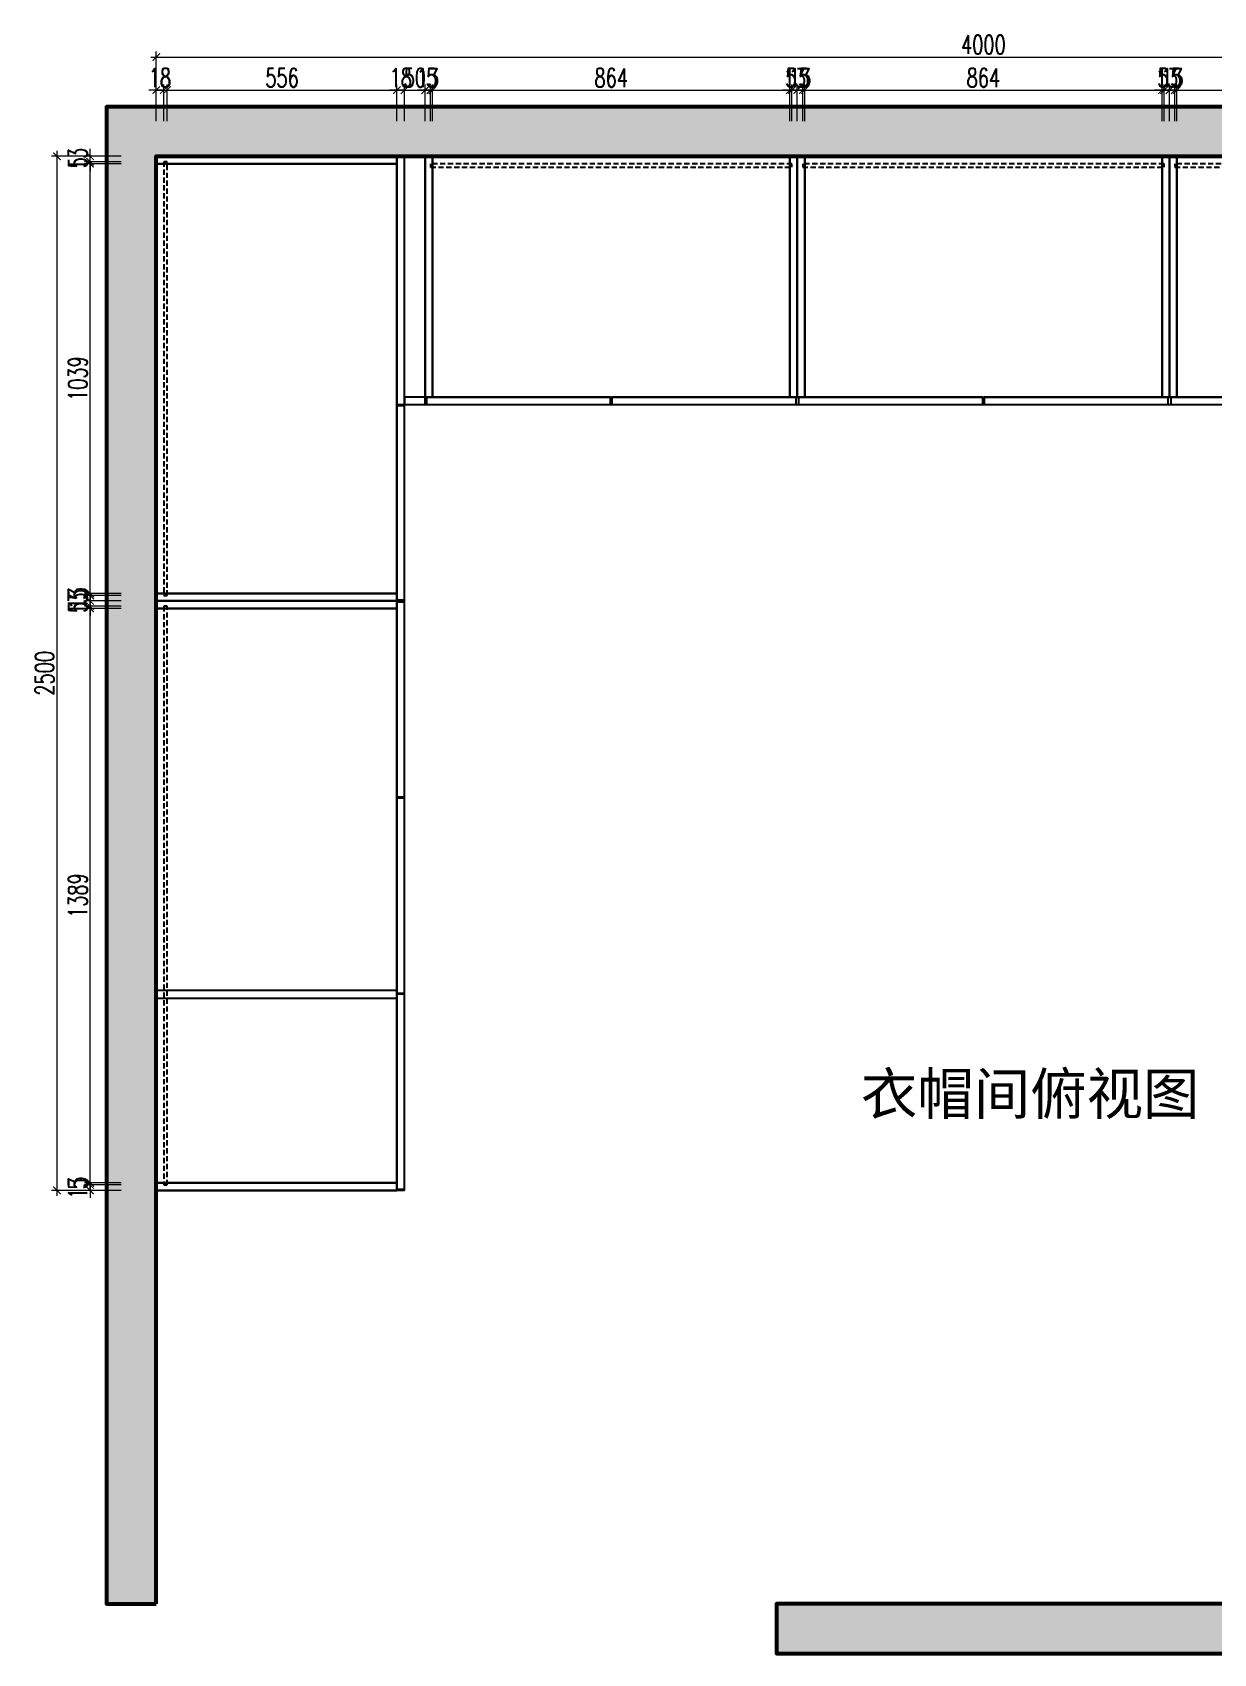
# Model space of a CAD drawing. Header units: millimetres. Extents: x 42182 to 46736, y -28704 to -24650.
# Drawn here: x 42182 to 45039, y -28570 to -24650 of the extents above; entities that cross this region are included whole.
import ezdxf

# ---------------------------------------------------------------- set-up
doc = ezdxf.new("R2010")
doc.units = ezdxf.units.MM
doc.header["$LTSCALE"] = 2
doc.linetypes.add('HIDDEN', pattern=[9.525, 6.35, -3.175])
for name, color, linetype in [('0-标注', 7, 'Continuous'), ('Layer_CabinetDashed', 8, 'HIDDEN'), ('Layer_Structure', 7, 'Continuous'), ('分区线', 6, 'Continuous'), ('墙体填充', 8, 'Continuous'), ('文字', 255, 'Continuous'), ('柜体', 7, 'Continuous'), ('柜体结构', 7, 'Continuous'), ('门板图层', 1, 'Continuous')]:
    doc.layers.add(name, color=color, linetype=linetype)
doc.layers.add('墙体', color=3, linetype='Continuous', lineweight=53)
doc.styles.add('DIMTEXT', font='simplex.shx', dxfattribs={"width": 0.7, "bigfont": 'gbcbig.shx'})
doc.styles.get("Standard").update_dxf_attribs({"font": 'arial.ttf'})
doc.dimstyles.new('雷神标注', dxfattribs={"dimscale": 15, "dimtxt": 3, "dimasz": 1.2, "dimexe": 0.9, "dimexo": 1, "dimgap": 0.5, "dimtad": 1, "dimdec": 0, "dimzin": 13, "dimdsep": 46, "dimtxsty": 'DIMTEXT', "dimblk1": 'ARCHTICK', "dimblk2": 'ARCHTICK', "dimsah": 1, "dimcen": 2, "dimdle": 0.9, "dimclrd": 1, "dimclre": 1, "dimclrt": 1, "dimadec": 1, "dimazin": 0, "dimtfac": 1, "dimtdec": 0, "dimtix": 1, "dimtmove": 1, "dimatfit": 3, "dimfxl": 5, "dimfxlon": 1, "dimtolj": 1, "dimtzin": 13, "dimlwd": 5, "dimlwe": 5, "dimarcsym": 0})

# ---------------------------------------------------------------- blocks, each defined once
blk = doc.blocks.new('_ARCHTICK')
at = {"color": 0, "linetype": 'ByBlock', "const_width": 0.15}
blk.add_lwpolyline([(-0.5, -0.5), (0.5, 0.5)], dxfattribs=at)
blk = doc.blocks.new('*D6')
at = {"layer": '0-标注', "color": 1, "lineweight": 5, "transparency": 16777216}
for p, q in [((42322, -27437), (42322, -27419)), ((42397, -27437), (42308.5, -27437)), ((42397, -27450), (42308.5, -27450)), ((42322, -27450), (42322, -27437)), ((42322, -27450), (42322, -27468))]:
    blk.add_line(p, q, dxfattribs=at)
at = {"layer": 'Defpoints', "color": 0, "transparency": 16777216}
for p in [(42322, -27437), (42482, -27437), (42482, -27450)]:
    blk.add_point(p, dxfattribs=at)
at = {"layer": '0-标注', "color": 1, "lineweight": 5, "transparency": 16777216, "xscale": 17.99999999999999, "yscale": 17.99999999999999, "zscale": 17.99999999999999}
for p, rotation in [((42322, -27437), 270), ((42322, -27450), 90)]:
    blk.add_blockref('_ARCHTICK', p, dxfattribs=dict(at, rotation=rotation))
at = {"layer": '0-标注', "color": 1, "transparency": 16777216, "insert": (42292, -27443.5), "char_height": 45, "attachment_point": 5, "rotation": 90, "style": 'DIMTEXT'}
blk.add_mtext('\\A1;13', dxfattribs=at)
blk = doc.blocks.new('*D7')
at = {"layer": '0-标注', "color": 1, "lineweight": 5, "transparency": 16777216}
for p, q in [((42397, -27432), (42308.5, -27432)), ((42322, -27432), (42322, -27414)), ((42322, -27437), (42322, -27432)), ((42397, -27437), (42308.5, -27437)), ((42322, -27437), (42322, -27455))]:
    blk.add_line(p, q, dxfattribs=at)
at = {"layer": 'Defpoints', "color": 0, "transparency": 16777216}
for p in [(42322, -27432), (42482, -27432), (42482, -27437)]:
    blk.add_point(p, dxfattribs=at)
at = {"layer": '0-标注', "color": 1, "lineweight": 5, "transparency": 16777216, "xscale": 17.99999999999999, "yscale": 17.99999999999999, "zscale": 17.99999999999999}
for p, rotation in [((42322, -27432), 270), ((42322, -27437), 90)]:
    blk.add_blockref('_ARCHTICK', p, dxfattribs=dict(at, rotation=rotation))
at = {"layer": '0-标注', "color": 1, "transparency": 16777216, "insert": (42292, -27434.5), "char_height": 45, "attachment_point": 5, "rotation": 90, "style": 'DIMTEXT'}
blk.add_mtext('\\A1;5', dxfattribs=at)
blk = doc.blocks.new('*D8')
at = {"layer": '0-标注', "color": 1, "lineweight": 5, "transparency": 16777216}
for p, q in [((42397, -26043), (42308.5, -26043)), ((42322, -27445.5), (42322, -26029.5)), ((42397, -27432), (42308.5, -27432))]:
    blk.add_line(p, q, dxfattribs=at)
at = {"layer": 'Defpoints', "color": 0, "transparency": 16777216}
for p in [(42322, -26043), (42482, -26043), (42482, -27432)]:
    blk.add_point(p, dxfattribs=at)
at = {"layer": '0-标注', "color": 1, "lineweight": 5, "transparency": 16777216, "xscale": 17.99999999999999, "yscale": 17.99999999999999, "zscale": 17.99999999999999}
for p, rotation in [((42322, -26043), 90), ((42322, -27432), 270)]:
    blk.add_blockref('_ARCHTICK', p, dxfattribs=dict(at, rotation=rotation))
at = {"layer": '0-标注', "color": 1, "transparency": 16777216, "insert": (42292, -26737.5), "char_height": 45, "attachment_point": 5, "rotation": 90, "style": 'DIMTEXT'}
blk.add_mtext('\\A1;1389', dxfattribs=at)
blk = doc.blocks.new('*D9')
at = {"layer": '0-标注', "color": 1, "lineweight": 5, "transparency": 16777216}
for p, q in [((42322, -26038), (42322, -26020)), ((42397, -26038), (42308.5, -26038)), ((42397, -26043), (42308.5, -26043)), ((42322, -26043), (42322, -26038)), ((42322, -26043), (42322, -26061))]:
    blk.add_line(p, q, dxfattribs=at)
at = {"layer": 'Defpoints', "color": 0, "transparency": 16777216}
for p in [(42322, -26038), (42482, -26038), (42482, -26043)]:
    blk.add_point(p, dxfattribs=at)
at = {"layer": '0-标注', "color": 1, "lineweight": 5, "transparency": 16777216, "xscale": 17.99999999999999, "yscale": 17.99999999999999, "zscale": 17.99999999999999}
for p, rotation in [((42322, -26038), 270), ((42322, -26043), 90)]:
    blk.add_blockref('_ARCHTICK', p, dxfattribs=dict(at, rotation=rotation))
at = {"layer": '0-标注', "color": 1, "transparency": 16777216, "insert": (42292, -26040.5), "char_height": 45, "attachment_point": 5, "rotation": 90, "style": 'DIMTEXT'}
blk.add_mtext('\\A1;5', dxfattribs=at)
blk = doc.blocks.new('*D10')
at = {"layer": '0-标注', "color": 1, "lineweight": 5, "transparency": 16777216}
for p, q in [((42397, -26025), (42308.5, -26025)), ((42322, -26025), (42322, -26007)), ((42322, -26038), (42322, -26025)), ((42397, -26038), (42308.5, -26038)), ((42322, -26038), (42322, -26056))]:
    blk.add_line(p, q, dxfattribs=at)
at = {"layer": 'Defpoints', "color": 0, "transparency": 16777216}
for p in [(42322, -26025), (42482, -26025), (42482, -26038)]:
    blk.add_point(p, dxfattribs=at)
at = {"layer": '0-标注', "color": 1, "lineweight": 5, "transparency": 16777216, "xscale": 17.99999999999999, "yscale": 17.99999999999999, "zscale": 17.99999999999999}
for p, rotation in [((42322, -26025), 270), ((42322, -26038), 90)]:
    blk.add_blockref('_ARCHTICK', p, dxfattribs=dict(at, rotation=rotation))
at = {"layer": '0-标注', "color": 1, "transparency": 16777216, "insert": (42292, -26031.5), "char_height": 45, "attachment_point": 5, "rotation": 90, "style": 'DIMTEXT'}
blk.add_mtext('\\A1;13', dxfattribs=at)
blk = doc.blocks.new('*D11')
at = {"layer": '0-标注', "color": 1, "lineweight": 5, "transparency": 16777216}
for p, q in [((42397, -26012), (42308.5, -26012)), ((42397, -26025), (42308.5, -26025)), ((42322, -26012), (42322, -25994)), ((42322, -26025), (42322, -26012)), ((42322, -26025), (42322, -26043))]:
    blk.add_line(p, q, dxfattribs=at)
at = {"layer": 'Defpoints', "color": 0, "transparency": 16777216}
for p in [(42322, -26012), (42482, -26012), (42482, -26025)]:
    blk.add_point(p, dxfattribs=at)
at = {"layer": '0-标注', "color": 1, "lineweight": 5, "transparency": 16777216, "xscale": 17.99999999999999, "yscale": 17.99999999999999, "zscale": 17.99999999999999}
for p, rotation in [((42322, -26012), 270), ((42322, -26025), 90)]:
    blk.add_blockref('_ARCHTICK', p, dxfattribs=dict(at, rotation=rotation))
at = {"layer": '0-标注', "color": 1, "transparency": 16777216, "insert": (42292, -26018.5), "char_height": 45, "attachment_point": 5, "rotation": 90, "style": 'DIMTEXT'}
blk.add_mtext('\\A1;13', dxfattribs=at)
blk = doc.blocks.new('*D12')
at = {"layer": '0-标注', "color": 1, "lineweight": 5, "transparency": 16777216}
for p, q in [((42397, -26007), (42308.5, -26007)), ((42397, -26012), (42308.5, -26012)), ((42322, -26007), (42322, -25989)), ((42322, -26012), (42322, -26007)), ((42322, -26012), (42322, -26030))]:
    blk.add_line(p, q, dxfattribs=at)
at = {"layer": 'Defpoints', "color": 0, "transparency": 16777216}
for p in [(42322, -26007), (42482, -26007), (42482, -26012)]:
    blk.add_point(p, dxfattribs=at)
at = {"layer": '0-标注', "color": 1, "lineweight": 5, "transparency": 16777216, "xscale": 17.99999999999999, "yscale": 17.99999999999999, "zscale": 17.99999999999999}
for p, rotation in [((42322, -26007), 270), ((42322, -26012), 90)]:
    blk.add_blockref('_ARCHTICK', p, dxfattribs=dict(at, rotation=rotation))
at = {"layer": '0-标注', "color": 1, "transparency": 16777216, "insert": (42292, -26009.5), "char_height": 45, "attachment_point": 5, "rotation": 90, "style": 'DIMTEXT'}
blk.add_mtext('\\A1;5', dxfattribs=at)
blk = doc.blocks.new('*D13')
at = {"layer": '0-标注', "color": 1, "lineweight": 5, "transparency": 16777216}
for p, q in [((42322, -26020.5), (42322, -24954.5)), ((42397, -24968), (42308.5, -24968)), ((42397, -26007), (42308.5, -26007))]:
    blk.add_line(p, q, dxfattribs=at)
at = {"layer": 'Defpoints', "color": 0, "transparency": 16777216}
for p in [(42322, -24968), (42482, -24968), (42482, -26007)]:
    blk.add_point(p, dxfattribs=at)
at = {"layer": '0-标注', "color": 1, "lineweight": 5, "transparency": 16777216, "xscale": 17.99999999999999, "yscale": 17.99999999999999, "zscale": 17.99999999999999}
for p, rotation in [((42322, -24968), 90), ((42322, -26007), 270)]:
    blk.add_blockref('_ARCHTICK', p, dxfattribs=dict(at, rotation=rotation))
at = {"layer": '0-标注', "color": 1, "transparency": 16777216, "insert": (42292, -25487.5), "char_height": 45, "attachment_point": 5, "rotation": 90, "style": 'DIMTEXT'}
blk.add_mtext('\\A1;1039', dxfattribs=at)
blk = doc.blocks.new('*D14')
at = {"layer": '0-标注', "color": 1, "lineweight": 5, "transparency": 16777216}
for p, q in [((42397, -24963), (42308.5, -24963)), ((42322, -24963), (42322, -24945)), ((42322, -24968), (42322, -24963)), ((42397, -24968), (42308.5, -24968)), ((42322, -24968), (42322, -24986))]:
    blk.add_line(p, q, dxfattribs=at)
at = {"layer": 'Defpoints', "color": 0, "transparency": 16777216}
for p in [(42322, -24963), (42482, -24963), (42482, -24968)]:
    blk.add_point(p, dxfattribs=at)
at = {"layer": '0-标注', "color": 1, "lineweight": 5, "transparency": 16777216, "xscale": 17.99999999999999, "yscale": 17.99999999999999, "zscale": 17.99999999999999}
for p, rotation in [((42322, -24963), 270), ((42322, -24968), 90)]:
    blk.add_blockref('_ARCHTICK', p, dxfattribs=dict(at, rotation=rotation))
at = {"layer": '0-标注', "color": 1, "transparency": 16777216, "insert": (42292, -24965.5), "char_height": 45, "attachment_point": 5, "rotation": 90, "style": 'DIMTEXT'}
blk.add_mtext('\\A1;5', dxfattribs=at)
blk = doc.blocks.new('*D15')
at = {"layer": '0-标注', "color": 1, "lineweight": 5, "transparency": 16777216}
for p, q in [((42397, -24950), (42308.5, -24950)), ((42397, -24963), (42308.5, -24963)), ((42322, -24950), (42322, -24932)), ((42322, -24963), (42322, -24950)), ((42322, -24963), (42322, -24981))]:
    blk.add_line(p, q, dxfattribs=at)
at = {"layer": 'Defpoints', "color": 0, "transparency": 16777216}
for p in [(42322, -24950), (42482, -24950), (42482, -24963)]:
    blk.add_point(p, dxfattribs=at)
at = {"layer": '0-标注', "color": 1, "lineweight": 5, "transparency": 16777216, "xscale": 17.99999999999999, "yscale": 17.99999999999999, "zscale": 17.99999999999999}
for p, rotation in [((42322, -24950), 270), ((42322, -24963), 90)]:
    blk.add_blockref('_ARCHTICK', p, dxfattribs=dict(at, rotation=rotation))
at = {"layer": '0-标注', "color": 1, "transparency": 16777216, "insert": (42292, -24956.5), "char_height": 45, "attachment_point": 5, "rotation": 90, "style": 'DIMTEXT'}
blk.add_mtext('\\A1;13', dxfattribs=at)
blk = doc.blocks.new('*D16')
at = {"layer": '0-标注', "color": 1, "lineweight": 5, "transparency": 16777216}
for p, q in [((42317, -24950), (42228.5, -24950)), ((42242, -27463.5), (42242, -24936.5)), ((42317, -27450), (42228.5, -27450))]:
    blk.add_line(p, q, dxfattribs=at)
at = {"layer": 'Defpoints', "color": 0, "transparency": 16777216}
for p in [(42242, -24950), (42482, -24950), (42482, -27450)]:
    blk.add_point(p, dxfattribs=at)
at = {"layer": '0-标注', "color": 1, "lineweight": 5, "transparency": 16777216, "xscale": 17.99999999999999, "yscale": 17.99999999999999, "zscale": 17.99999999999999}
for p, rotation in [((42242, -24950), 90), ((42242, -27450), 270)]:
    blk.add_blockref('_ARCHTICK', p, dxfattribs=dict(at, rotation=rotation))
at = {"layer": '0-标注', "color": 1, "transparency": 16777216, "insert": (42212, -26200), "char_height": 45, "attachment_point": 5, "rotation": 90, "style": 'DIMTEXT'}
blk.add_mtext('\\A1;2500', dxfattribs=at)
blk = doc.blocks.new('*D17')
at = {"layer": '0-标注', "color": 1, "lineweight": 5, "transparency": 16777216}
for p, q in [((42482, -24790), (42464, -24790)), ((42482, -24865), (42482, -24776.5)), ((42482, -24790), (42500, -24790)), ((42500, -24865), (42500, -24776.5)), ((42500, -24790), (42518, -24790))]:
    blk.add_line(p, q, dxfattribs=at)
at = {"layer": 'Defpoints', "color": 0, "transparency": 16777216}
for p in [(42500, -24790), (42482, -24950), (42500, -24950)]:
    blk.add_point(p, dxfattribs=at)
at = {"layer": '0-标注', "color": 1, "lineweight": 5, "transparency": 16777216, "xscale": 17.99999999999999, "yscale": 17.99999999999999, "zscale": 17.99999999999999}
blk.add_blockref('_ARCHTICK', (42482, -24790), dxfattribs=at)
at = {"layer": '0-标注', "color": 1, "lineweight": 5, "transparency": 16777216, "xscale": 17.99999999999999, "yscale": 17.99999999999999, "zscale": 17.99999999999999, "rotation": 180}
blk.add_blockref('_ARCHTICK', (42500, -24790), dxfattribs=at)
at = {"layer": '0-标注', "color": 1, "transparency": 16777216, "insert": (42491, -24760), "char_height": 45, "attachment_point": 5, "style": 'DIMTEXT'}
blk.add_mtext('\\A1;18', dxfattribs=at)
blk = doc.blocks.new('*D18')
at = {"layer": '0-标注', "color": 1, "lineweight": 5, "transparency": 16777216}
for p, q in [((42500, -24790), (42482, -24790)), ((42500, -24865), (42500, -24776.5)), ((42500, -24790), (42508, -24790)), ((42508, -24865), (42508, -24776.5)), ((42508, -24790), (42526, -24790))]:
    blk.add_line(p, q, dxfattribs=at)
at = {"layer": 'Defpoints', "color": 0, "transparency": 16777216}
for p in [(42508, -24790), (42500, -24950), (42508, -24950)]:
    blk.add_point(p, dxfattribs=at)
at = {"layer": '0-标注', "color": 1, "lineweight": 5, "transparency": 16777216, "xscale": 17.99999999999999, "yscale": 17.99999999999999, "zscale": 17.99999999999999}
blk.add_blockref('_ARCHTICK', (42500, -24790), dxfattribs=at)
at = {"layer": '0-标注', "color": 1, "lineweight": 5, "transparency": 16777216, "xscale": 17.99999999999999, "yscale": 17.99999999999999, "zscale": 17.99999999999999, "rotation": 180}
blk.add_blockref('_ARCHTICK', (42508, -24790), dxfattribs=at)
at = {"layer": '0-标注', "color": 1, "transparency": 16777216, "insert": (42504, -24760), "char_height": 45, "attachment_point": 5, "style": 'DIMTEXT'}
blk.add_mtext('\\A1;8', dxfattribs=at)
blk = doc.blocks.new('*D19')
at = {"layer": '0-标注', "color": 1, "lineweight": 5, "transparency": 16777216}
for p, q in [((42494.5, -24790), (43077.5, -24790)), ((42508, -24865), (42508, -24776.5)), ((43064, -24865), (43064, -24776.5))]:
    blk.add_line(p, q, dxfattribs=at)
at = {"layer": 'Defpoints', "color": 0, "transparency": 16777216}
for p in [(43064, -24790), (42508, -24950), (43064, -24950)]:
    blk.add_point(p, dxfattribs=at)
at = {"layer": '0-标注', "color": 1, "lineweight": 5, "transparency": 16777216, "xscale": 17.99999999999999, "yscale": 17.99999999999999, "zscale": 17.99999999999999, "rotation": 180}
blk.add_blockref('_ARCHTICK', (42508, -24790), dxfattribs=at)
at = {"layer": '0-标注', "color": 1, "lineweight": 5, "transparency": 16777216, "xscale": 17.99999999999999, "yscale": 17.99999999999999, "zscale": 17.99999999999999}
blk.add_blockref('_ARCHTICK', (43064, -24790), dxfattribs=at)
at = {"layer": '0-标注', "color": 1, "transparency": 16777216, "insert": (42786, -24760), "char_height": 45, "attachment_point": 5, "style": 'DIMTEXT'}
blk.add_mtext('\\A1;556', dxfattribs=at)
blk = doc.blocks.new('*D20')
at = {"layer": '0-标注', "color": 1, "lineweight": 5, "transparency": 16777216}
for p, q in [((43064, -24790), (43046, -24790)), ((43064, -24865), (43064, -24776.5)), ((43064, -24790), (43082, -24790)), ((43082, -24865), (43082, -24776.5)), ((43082, -24790), (43100, -24790))]:
    blk.add_line(p, q, dxfattribs=at)
at = {"layer": 'Defpoints', "color": 0, "transparency": 16777216}
for p in [(43082, -24790), (43064, -24950), (43082, -24950)]:
    blk.add_point(p, dxfattribs=at)
at = {"layer": '0-标注', "color": 1, "lineweight": 5, "transparency": 16777216, "xscale": 17.99999999999999, "yscale": 17.99999999999999, "zscale": 17.99999999999999}
blk.add_blockref('_ARCHTICK', (43064, -24790), dxfattribs=at)
at = {"layer": '0-标注', "color": 1, "lineweight": 5, "transparency": 16777216, "xscale": 17.99999999999999, "yscale": 17.99999999999999, "zscale": 17.99999999999999, "rotation": 180}
blk.add_blockref('_ARCHTICK', (43082, -24790), dxfattribs=at)
at = {"layer": '0-标注', "color": 1, "transparency": 16777216, "insert": (43073, -24760), "char_height": 45, "attachment_point": 5, "style": 'DIMTEXT'}
blk.add_mtext('\\A1;18', dxfattribs=at)
blk = doc.blocks.new('*D21')
at = {"layer": '0-标注', "color": 1, "lineweight": 5, "transparency": 16777216}
for p, q in [((43082, -24790), (43064, -24790)), ((43082, -24865), (43082, -24776.5)), ((43082, -24790), (43132, -24790)), ((43132, -24865), (43132, -24776.5)), ((43132, -24790), (43150, -24790))]:
    blk.add_line(p, q, dxfattribs=at)
at = {"layer": 'Defpoints', "color": 0, "transparency": 16777216}
for p in [(43132, -24790), (43082, -24950), (43132, -24950)]:
    blk.add_point(p, dxfattribs=at)
at = {"layer": '0-标注', "color": 1, "lineweight": 5, "transparency": 16777216, "xscale": 17.99999999999999, "yscale": 17.99999999999999, "zscale": 17.99999999999999}
blk.add_blockref('_ARCHTICK', (43082, -24790), dxfattribs=at)
at = {"layer": '0-标注', "color": 1, "lineweight": 5, "transparency": 16777216, "xscale": 17.99999999999999, "yscale": 17.99999999999999, "zscale": 17.99999999999999, "rotation": 180}
blk.add_blockref('_ARCHTICK', (43132, -24790), dxfattribs=at)
at = {"layer": '0-标注', "color": 1, "transparency": 16777216, "insert": (43107, -24760), "char_height": 45, "attachment_point": 5, "style": 'DIMTEXT'}
blk.add_mtext('\\A1;50', dxfattribs=at)
blk = doc.blocks.new('*D22')
at = {"layer": '0-标注', "color": 1, "lineweight": 5, "transparency": 16777216}
for p, q in [((43132, -24790), (43114, -24790)), ((43132, -24865), (43132, -24776.5)), ((43132, -24790), (43145, -24790)), ((43145, -24865), (43145, -24776.5)), ((43145, -24790), (43163, -24790))]:
    blk.add_line(p, q, dxfattribs=at)
at = {"layer": 'Defpoints', "color": 0, "transparency": 16777216}
for p in [(43145, -24790), (43132, -24950), (43145, -24950)]:
    blk.add_point(p, dxfattribs=at)
at = {"layer": '0-标注', "color": 1, "lineweight": 5, "transparency": 16777216, "xscale": 17.99999999999999, "yscale": 17.99999999999999, "zscale": 17.99999999999999}
blk.add_blockref('_ARCHTICK', (43132, -24790), dxfattribs=at)
at = {"layer": '0-标注', "color": 1, "lineweight": 5, "transparency": 16777216, "xscale": 17.99999999999999, "yscale": 17.99999999999999, "zscale": 17.99999999999999, "rotation": 180}
blk.add_blockref('_ARCHTICK', (43145, -24790), dxfattribs=at)
at = {"layer": '0-标注', "color": 1, "transparency": 16777216, "insert": (43138.5, -24760), "char_height": 45, "attachment_point": 5, "style": 'DIMTEXT'}
blk.add_mtext('\\A1;13', dxfattribs=at)
blk = doc.blocks.new('*D23')
at = {"layer": '0-标注', "color": 1, "lineweight": 5, "transparency": 16777216}
for p, q in [((43145, -24790), (43127, -24790)), ((43145, -24865), (43145, -24776.5)), ((43145, -24790), (43150, -24790)), ((43150, -24865), (43150, -24776.5)), ((43150, -24790), (43168, -24790))]:
    blk.add_line(p, q, dxfattribs=at)
at = {"layer": 'Defpoints', "color": 0, "transparency": 16777216}
for p in [(43150, -24790), (43145, -24950), (43150, -24950)]:
    blk.add_point(p, dxfattribs=at)
at = {"layer": '0-标注', "color": 1, "lineweight": 5, "transparency": 16777216, "xscale": 17.99999999999999, "yscale": 17.99999999999999, "zscale": 17.99999999999999}
blk.add_blockref('_ARCHTICK', (43145, -24790), dxfattribs=at)
at = {"layer": '0-标注', "color": 1, "lineweight": 5, "transparency": 16777216, "xscale": 17.99999999999999, "yscale": 17.99999999999999, "zscale": 17.99999999999999, "rotation": 180}
blk.add_blockref('_ARCHTICK', (43150, -24790), dxfattribs=at)
at = {"layer": '0-标注', "color": 1, "transparency": 16777216, "insert": (43147.5, -24760), "char_height": 45, "attachment_point": 5, "style": 'DIMTEXT'}
blk.add_mtext('\\A1;5', dxfattribs=at)
blk = doc.blocks.new('*D24')
at = {"layer": '0-标注', "color": 1, "lineweight": 5, "transparency": 16777216}
for p, q in [((43136.5, -24790), (44027.5, -24790)), ((43150, -24865), (43150, -24776.5)), ((44014, -24865), (44014, -24776.5))]:
    blk.add_line(p, q, dxfattribs=at)
at = {"layer": 'Defpoints', "color": 0, "transparency": 16777216}
for p in [(44014, -24790), (43150, -24950), (44014, -24950)]:
    blk.add_point(p, dxfattribs=at)
at = {"layer": '0-标注', "color": 1, "lineweight": 5, "transparency": 16777216, "xscale": 17.99999999999999, "yscale": 17.99999999999999, "zscale": 17.99999999999999, "rotation": 180}
blk.add_blockref('_ARCHTICK', (43150, -24790), dxfattribs=at)
at = {"layer": '0-标注', "color": 1, "lineweight": 5, "transparency": 16777216, "xscale": 17.99999999999999, "yscale": 17.99999999999999, "zscale": 17.99999999999999}
blk.add_blockref('_ARCHTICK', (44014, -24790), dxfattribs=at)
at = {"layer": '0-标注', "color": 1, "transparency": 16777216, "insert": (43582, -24760), "char_height": 45, "attachment_point": 5, "style": 'DIMTEXT'}
blk.add_mtext('\\A1;864', dxfattribs=at)
blk = doc.blocks.new('*D25')
at = {"layer": '0-标注', "color": 1, "lineweight": 5, "transparency": 16777216}
for p, q in [((44014, -24790), (43996, -24790)), ((44014, -24865), (44014, -24776.5)), ((44014, -24790), (44019, -24790)), ((44019, -24865), (44019, -24776.5)), ((44019, -24790), (44037, -24790))]:
    blk.add_line(p, q, dxfattribs=at)
at = {"layer": 'Defpoints', "color": 0, "transparency": 16777216}
for p in [(44019, -24790), (44014, -24950), (44019, -24950)]:
    blk.add_point(p, dxfattribs=at)
at = {"layer": '0-标注', "color": 1, "lineweight": 5, "transparency": 16777216, "xscale": 17.99999999999999, "yscale": 17.99999999999999, "zscale": 17.99999999999999}
blk.add_blockref('_ARCHTICK', (44014, -24790), dxfattribs=at)
at = {"layer": '0-标注', "color": 1, "lineweight": 5, "transparency": 16777216, "xscale": 17.99999999999999, "yscale": 17.99999999999999, "zscale": 17.99999999999999, "rotation": 180}
blk.add_blockref('_ARCHTICK', (44019, -24790), dxfattribs=at)
at = {"layer": '0-标注', "color": 1, "transparency": 16777216, "insert": (44016.5, -24760), "char_height": 45, "attachment_point": 5, "style": 'DIMTEXT'}
blk.add_mtext('\\A1;5', dxfattribs=at)
blk = doc.blocks.new('*D26')
at = {"layer": '0-标注', "color": 1, "lineweight": 5, "transparency": 16777216}
for p, q in [((44019, -24790), (44001, -24790)), ((44019, -24865), (44019, -24776.5)), ((44019, -24790), (44032, -24790)), ((44032, -24865), (44032, -24776.5)), ((44032, -24790), (44050, -24790))]:
    blk.add_line(p, q, dxfattribs=at)
at = {"layer": 'Defpoints', "color": 0, "transparency": 16777216}
for p in [(44032, -24790), (44019, -24950), (44032, -24950)]:
    blk.add_point(p, dxfattribs=at)
at = {"layer": '0-标注', "color": 1, "lineweight": 5, "transparency": 16777216, "xscale": 17.99999999999999, "yscale": 17.99999999999999, "zscale": 17.99999999999999}
blk.add_blockref('_ARCHTICK', (44019, -24790), dxfattribs=at)
at = {"layer": '0-标注', "color": 1, "lineweight": 5, "transparency": 16777216, "xscale": 17.99999999999999, "yscale": 17.99999999999999, "zscale": 17.99999999999999, "rotation": 180}
blk.add_blockref('_ARCHTICK', (44032, -24790), dxfattribs=at)
at = {"layer": '0-标注', "color": 1, "transparency": 16777216, "insert": (44025.5, -24760), "char_height": 45, "attachment_point": 5, "style": 'DIMTEXT'}
blk.add_mtext('\\A1;13', dxfattribs=at)
blk = doc.blocks.new('*D27')
at = {"layer": '0-标注', "color": 1, "lineweight": 5, "transparency": 16777216}
for p, q in [((44032, -24790), (44014, -24790)), ((44032, -24865), (44032, -24776.5)), ((44032, -24790), (44045, -24790)), ((44045, -24865), (44045, -24776.5)), ((44045, -24790), (44063, -24790))]:
    blk.add_line(p, q, dxfattribs=at)
at = {"layer": 'Defpoints', "color": 0, "transparency": 16777216}
for p in [(44045, -24790), (44032, -24950), (44045, -24950)]:
    blk.add_point(p, dxfattribs=at)
at = {"layer": '0-标注', "color": 1, "lineweight": 5, "transparency": 16777216, "xscale": 17.99999999999999, "yscale": 17.99999999999999, "zscale": 17.99999999999999}
blk.add_blockref('_ARCHTICK', (44032, -24790), dxfattribs=at)
at = {"layer": '0-标注', "color": 1, "lineweight": 5, "transparency": 16777216, "xscale": 17.99999999999999, "yscale": 17.99999999999999, "zscale": 17.99999999999999, "rotation": 180}
blk.add_blockref('_ARCHTICK', (44045, -24790), dxfattribs=at)
at = {"layer": '0-标注', "color": 1, "transparency": 16777216, "insert": (44038.5, -24760), "char_height": 45, "attachment_point": 5, "style": 'DIMTEXT'}
blk.add_mtext('\\A1;13', dxfattribs=at)
blk = doc.blocks.new('*D28')
at = {"layer": '0-标注', "color": 1, "lineweight": 5, "transparency": 16777216}
for p, q in [((44045, -24790), (44027, -24790)), ((44045, -24865), (44045, -24776.5)), ((44045, -24790), (44050, -24790)), ((44050, -24865), (44050, -24776.5)), ((44050, -24790), (44068, -24790))]:
    blk.add_line(p, q, dxfattribs=at)
at = {"layer": 'Defpoints', "color": 0, "transparency": 16777216}
for p in [(44050, -24790), (44045, -24950), (44050, -24950)]:
    blk.add_point(p, dxfattribs=at)
at = {"layer": '0-标注', "color": 1, "lineweight": 5, "transparency": 16777216, "xscale": 17.99999999999999, "yscale": 17.99999999999999, "zscale": 17.99999999999999}
blk.add_blockref('_ARCHTICK', (44045, -24790), dxfattribs=at)
at = {"layer": '0-标注', "color": 1, "lineweight": 5, "transparency": 16777216, "xscale": 17.99999999999999, "yscale": 17.99999999999999, "zscale": 17.99999999999999, "rotation": 180}
blk.add_blockref('_ARCHTICK', (44050, -24790), dxfattribs=at)
at = {"layer": '0-标注', "color": 1, "transparency": 16777216, "insert": (44047.5, -24760), "char_height": 45, "attachment_point": 5, "style": 'DIMTEXT'}
blk.add_mtext('\\A1;5', dxfattribs=at)
blk = doc.blocks.new('*D29')
at = {"layer": '0-标注', "color": 1, "lineweight": 5, "transparency": 16777216}
for p, q in [((44036.5, -24790), (44927.5, -24790)), ((44050, -24865), (44050, -24776.5)), ((44914, -24865), (44914, -24776.5))]:
    blk.add_line(p, q, dxfattribs=at)
at = {"layer": 'Defpoints', "color": 0, "transparency": 16777216}
for p in [(44914, -24790), (44050, -24950), (44914, -24950)]:
    blk.add_point(p, dxfattribs=at)
at = {"layer": '0-标注', "color": 1, "lineweight": 5, "transparency": 16777216, "xscale": 17.99999999999999, "yscale": 17.99999999999999, "zscale": 17.99999999999999, "rotation": 180}
blk.add_blockref('_ARCHTICK', (44050, -24790), dxfattribs=at)
at = {"layer": '0-标注', "color": 1, "lineweight": 5, "transparency": 16777216, "xscale": 17.99999999999999, "yscale": 17.99999999999999, "zscale": 17.99999999999999}
blk.add_blockref('_ARCHTICK', (44914, -24790), dxfattribs=at)
at = {"layer": '0-标注', "color": 1, "transparency": 16777216, "insert": (44482, -24760), "char_height": 45, "attachment_point": 5, "style": 'DIMTEXT'}
blk.add_mtext('\\A1;864', dxfattribs=at)
blk = doc.blocks.new('*D30')
at = {"layer": '0-标注', "color": 1, "lineweight": 5, "transparency": 16777216}
for p, q in [((44914, -24790), (44896, -24790)), ((44914, -24865), (44914, -24776.5)), ((44914, -24790), (44919, -24790)), ((44919, -24865), (44919, -24776.5)), ((44919, -24790), (44937, -24790))]:
    blk.add_line(p, q, dxfattribs=at)
at = {"layer": 'Defpoints', "color": 0, "transparency": 16777216}
for p in [(44919, -24790), (44914, -24950), (44919, -24950)]:
    blk.add_point(p, dxfattribs=at)
at = {"layer": '0-标注', "color": 1, "lineweight": 5, "transparency": 16777216, "xscale": 17.99999999999999, "yscale": 17.99999999999999, "zscale": 17.99999999999999}
blk.add_blockref('_ARCHTICK', (44914, -24790), dxfattribs=at)
at = {"layer": '0-标注', "color": 1, "lineweight": 5, "transparency": 16777216, "xscale": 17.99999999999999, "yscale": 17.99999999999999, "zscale": 17.99999999999999, "rotation": 180}
blk.add_blockref('_ARCHTICK', (44919, -24790), dxfattribs=at)
at = {"layer": '0-标注', "color": 1, "transparency": 16777216, "insert": (44916.5, -24760), "char_height": 45, "attachment_point": 5, "style": 'DIMTEXT'}
blk.add_mtext('\\A1;5', dxfattribs=at)
blk = doc.blocks.new('*D31')
at = {"layer": '0-标注', "color": 1, "lineweight": 5, "transparency": 16777216}
for p, q in [((44919, -24790), (44901, -24790)), ((44919, -24865), (44919, -24776.5)), ((44919, -24790), (44932, -24790)), ((44932, -24865), (44932, -24776.5)), ((44932, -24790), (44950, -24790))]:
    blk.add_line(p, q, dxfattribs=at)
at = {"layer": 'Defpoints', "color": 0, "transparency": 16777216}
for p in [(44932, -24790), (44919, -24950), (44932, -24950)]:
    blk.add_point(p, dxfattribs=at)
at = {"layer": '0-标注', "color": 1, "lineweight": 5, "transparency": 16777216, "xscale": 17.99999999999999, "yscale": 17.99999999999999, "zscale": 17.99999999999999}
blk.add_blockref('_ARCHTICK', (44919, -24790), dxfattribs=at)
at = {"layer": '0-标注', "color": 1, "lineweight": 5, "transparency": 16777216, "xscale": 17.99999999999999, "yscale": 17.99999999999999, "zscale": 17.99999999999999, "rotation": 180}
blk.add_blockref('_ARCHTICK', (44932, -24790), dxfattribs=at)
at = {"layer": '0-标注', "color": 1, "transparency": 16777216, "insert": (44925.5, -24760), "char_height": 45, "attachment_point": 5, "style": 'DIMTEXT'}
blk.add_mtext('\\A1;13', dxfattribs=at)
blk = doc.blocks.new('*D32')
at = {"layer": '0-标注', "color": 1, "lineweight": 5, "transparency": 16777216}
for p, q in [((44932, -24790), (44914, -24790)), ((44932, -24865), (44932, -24776.5)), ((44932, -24790), (44945, -24790)), ((44945, -24865), (44945, -24776.5)), ((44945, -24790), (44963, -24790))]:
    blk.add_line(p, q, dxfattribs=at)
at = {"layer": 'Defpoints', "color": 0, "transparency": 16777216}
for p in [(44945, -24790), (44932, -24950), (44945, -24950)]:
    blk.add_point(p, dxfattribs=at)
at = {"layer": '0-标注', "color": 1, "lineweight": 5, "transparency": 16777216, "xscale": 17.99999999999999, "yscale": 17.99999999999999, "zscale": 17.99999999999999}
blk.add_blockref('_ARCHTICK', (44932, -24790), dxfattribs=at)
at = {"layer": '0-标注', "color": 1, "lineweight": 5, "transparency": 16777216, "xscale": 17.99999999999999, "yscale": 17.99999999999999, "zscale": 17.99999999999999, "rotation": 180}
blk.add_blockref('_ARCHTICK', (44945, -24790), dxfattribs=at)
at = {"layer": '0-标注', "color": 1, "transparency": 16777216, "insert": (44938.5, -24760), "char_height": 45, "attachment_point": 5, "style": 'DIMTEXT'}
blk.add_mtext('\\A1;13', dxfattribs=at)
blk = doc.blocks.new('*D33')
at = {"layer": '0-标注', "color": 1, "lineweight": 5, "transparency": 16777216}
for p, q in [((44945, -24790), (44927, -24790)), ((44945, -24865), (44945, -24776.5)), ((44945, -24790), (44950, -24790)), ((44950, -24865), (44950, -24776.5)), ((44950, -24790), (44968, -24790))]:
    blk.add_line(p, q, dxfattribs=at)
at = {"layer": 'Defpoints', "color": 0, "transparency": 16777216}
for p in [(44950, -24790), (44945, -24950), (44950, -24950)]:
    blk.add_point(p, dxfattribs=at)
at = {"layer": '0-标注', "color": 1, "lineweight": 5, "transparency": 16777216, "xscale": 17.99999999999999, "yscale": 17.99999999999999, "zscale": 17.99999999999999}
blk.add_blockref('_ARCHTICK', (44945, -24790), dxfattribs=at)
at = {"layer": '0-标注', "color": 1, "lineweight": 5, "transparency": 16777216, "xscale": 17.99999999999999, "yscale": 17.99999999999999, "zscale": 17.99999999999999, "rotation": 180}
blk.add_blockref('_ARCHTICK', (44950, -24790), dxfattribs=at)
at = {"layer": '0-标注', "color": 1, "transparency": 16777216, "insert": (44947.5, -24760), "char_height": 45, "attachment_point": 5, "style": 'DIMTEXT'}
blk.add_mtext('\\A1;5', dxfattribs=at)
blk = doc.blocks.new('*D34')
at = {"layer": '0-标注', "color": 1, "lineweight": 5, "transparency": 16777216}
for p, q in [((44936.5, -24790), (45827.5, -24790)), ((44950, -24865), (44950, -24776.5)), ((45814, -24865), (45814, -24776.5))]:
    blk.add_line(p, q, dxfattribs=at)
at = {"layer": 'Defpoints', "color": 0, "transparency": 16777216}
for p in [(45814, -24790), (44950, -24950), (45814, -24950)]:
    blk.add_point(p, dxfattribs=at)
at = {"layer": '0-标注', "color": 1, "lineweight": 5, "transparency": 16777216, "xscale": 17.99999999999999, "yscale": 17.99999999999999, "zscale": 17.99999999999999, "rotation": 180}
blk.add_blockref('_ARCHTICK', (44950, -24790), dxfattribs=at)
at = {"layer": '0-标注', "color": 1, "lineweight": 5, "transparency": 16777216, "xscale": 17.99999999999999, "yscale": 17.99999999999999, "zscale": 17.99999999999999}
blk.add_blockref('_ARCHTICK', (45814, -24790), dxfattribs=at)
at = {"layer": '0-标注', "color": 1, "transparency": 16777216, "insert": (45382, -24760), "char_height": 45, "attachment_point": 5, "style": 'DIMTEXT'}
blk.add_mtext('\\A1;864', dxfattribs=at)
blk = doc.blocks.new('*D42')
at = {"layer": '0-标注', "color": 1, "lineweight": 5, "transparency": 16777216}
for p, q in [((42468.5, -24710), (46495.5, -24710)), ((42482, -24785), (42482, -24696.5)), ((46482, -24785), (46482, -24696.5))]:
    blk.add_line(p, q, dxfattribs=at)
at = {"layer": 'Defpoints', "color": 0, "transparency": 16777216}
for p in [(46482, -24710), (42482, -24950), (46482, -24950)]:
    blk.add_point(p, dxfattribs=at)
at = {"layer": '0-标注', "color": 1, "lineweight": 5, "transparency": 16777216, "xscale": 17.99999999999999, "yscale": 17.99999999999999, "zscale": 17.99999999999999, "rotation": 180}
blk.add_blockref('_ARCHTICK', (42482, -24710), dxfattribs=at)
at = {"layer": '0-标注', "color": 1, "lineweight": 5, "transparency": 16777216, "xscale": 17.99999999999999, "yscale": 17.99999999999999, "zscale": 17.99999999999999}
blk.add_blockref('_ARCHTICK', (46482, -24710), dxfattribs=at)
at = {"layer": '0-标注', "color": 1, "transparency": 16777216, "insert": (44482, -24680), "char_height": 45, "attachment_point": 5, "style": 'DIMTEXT'}
blk.add_mtext('\\A1;4000', dxfattribs=at)

msp = doc.modelspace()

# ---------------------------------------------------------------- hatches: boundary and pattern name
at = {"layer": '墙体填充'}
h = msp.add_hatch(dxfattribs=at)
h.set_pattern_fill('AR-CONC', color=256, style=0)
h.paths.add_polyline_path([(42482, -28450), (42482, -24950), (46482, -24950), (46482, -28450), (43982, -28450), (43982, -28570), (46602, -28570), (46602, -24830), (42362, -24830), (42362, -28450)])

# ---------------------------------------------------------------- linework, layer by layer
at = {"layer": 'Layer_CabinetDashed'}
for points in [[(42508, -26012), (42508, -24963), (42500, -24963), (42500, -26012)], [(43145, -24976), (44019, -24976), (44019, -24968), (43145, -24968)], [(44045, -24976), (44919, -24976), (44919, -24968), (44045, -24968)], [(44945, -24976), (45819, -24976), (45819, -24968), (44945, -24968)], [(42508, -27437), (42508, -26038), (42500, -26038), (42500, -27437)]]:
    msp.add_lwpolyline(points, close=True, dxfattribs=at)
at = {"layer": 'Layer_Structure'}
for points in [[(43064, -24968), (43064, -24950), (42482, -24950), (42482, -24968)], [(43132, -25532), (43150, -25532), (43150, -24950), (43132, -24950)], [(43150, -25532), (44014, -25532), (44014, -24950), (43150, -24950)], [(44014, -25532), (44032, -25532), (44032, -24950), (44014, -24950)], [(44032, -25532), (44050, -25532), (44050, -24950), (44032, -24950)], [(44050, -25532), (44914, -25532), (44914, -24950), (44050, -24950)], [(44914, -25532), (44932, -25532), (44932, -24950), (44914, -24950)], [(44932, -25532), (44950, -25532), (44950, -24950), (44932, -24950)], [(44950, -25532), (45814, -25532), (45814, -24950), (44950, -24950)], [(43064, -26007), (43064, -24968), (42482, -24968), (42482, -26007)], [(43064, -26025), (43064, -26007), (42482, -26007), (42482, -26025)], [(43064, -26043), (43064, -26025), (42482, -26025), (42482, -26043)], [(43064, -27432), (43064, -26043), (42482, -26043), (42482, -27432)], [(43064, -27450), (43064, -27432), (42482, -27432), (42482, -27450)]]:
    msp.add_lwpolyline(points, close=True, dxfattribs=at)
at = {"layer": '分区线'}
msp.add_line((43082, -25550), (44950, -25550), dxfattribs=at)
at = {"layer": '墙体'}
msp.add_lwpolyline([(42482, -28450), (42482, -24950), (46482, -24950), (46482, -28450), (43982, -28450), (43982, -28570), (46602, -28570), (46602, -24830), (42362, -24830), (42362, -28450)], close=True, dxfattribs=at)
at = {"layer": '文字'}
msp.add_line((43082, -27450), (42482, -27450), dxfattribs=at)
at = {"layer": '柜体'}
for p, q in [((43082, -27450), (43082, -24950)), ((43132, -25550), (43132, -24950)), ((43082, -25550), (45882, -25550))]:
    msp.add_line(p, q, dxfattribs=at)
at = {"layer": '柜体结构'}
for points in [[(43082, -25550), (43132, -25550), (43132, -25532), (43082, -25532)], [(42482, -26985), (43064, -26985), (43064, -26967), (42482, -26967)]]:
    msp.add_lwpolyline(points, close=True, dxfattribs=at)
at = {"layer": '门板图层'}
for points in [[(43082, -25550), (43082, -24953), (43064, -24953), (43064, -25550)], [(43082, -26022), (43082, -25553), (43064, -25553), (43064, -26022)], [(43135, -25550), (43580.5, -25550), (43580.5, -25532), (43135, -25532)], [(43583.5, -25550), (44029, -25550), (44029, -25532), (43583.5, -25532)], [(44035, -25550), (44480.5, -25550), (44480.5, -25532), (44035, -25532)], [(44483.5, -25550), (44929, -25550), (44929, -25532), (44483.5, -25532)], [(44935, -25550), (45380.5, -25550), (45380.5, -25532), (44935, -25532)], [(43082, -26499), (43082, -26028), (43064, -26028), (43064, -26499)], [(43082, -26973), (43082, -26502), (43064, -26502), (43064, -26973)], [(43082, -27447), (43082, -26976), (43064, -26976), (43064, -27447)]]:
    msp.add_lwpolyline(points, close=True, dxfattribs=at)

# ---------------------------------------------------------------- texts
at = {"layer": '文字', "color": 2, "insert": (44186, -27166.5), "char_height": 100, "width": 1100, "attachment_point": 1}
msp.add_mtext('衣帽间俯视图', dxfattribs=at)

# ---------------------------------------------------------------- dimensions: what is measured, and where the dimension line sits
at = {"layer": '0-标注'}
for p1, p2, distance, picture, middle in [((42482, -24950), (46482, -24950), 240, '*D42', (44482, -24680)), ((42482, -24950), (42500, -24950), 160, '*D17', (42491, -24760)), ((42500, -24950), (42508, -24950), 160, '*D18', (42504, -24760)), ((42508, -24950), (43064, -24950), 160, '*D19', (42786, -24760)), ((43064, -24950), (43082, -24950), 160, '*D20', (43073, -24760)), ((43082, -24950), (43132, -24950), 160, '*D21', (43107, -24760)), ((43132, -24950), (43145, -24950), 160, '*D22', (43138.5, -24760)), ((43145, -24950), (43150, -24950), 160, '*D23', (43147.5, -24760)), ((43150, -24950), (44014, -24950), 160, '*D24', (43582, -24760)), ((44019, -24950), (44032, -24950), 160, '*D26', (44025.5, -24760)), ((44014, -24950), (44019, -24950), 160, '*D25', (44016.5, -24760)), ((44032, -24950), (44045, -24950), 160, '*D27', (44038.5, -24760)), ((44045, -24950), (44050, -24950), 160, '*D28', (44047.5, -24760)), ((44050, -24950), (44914, -24950), 160, '*D29', (44482, -24760)), ((44919, -24950), (44932, -24950), 160, '*D31', (44925.5, -24760)), ((44914, -24950), (44919, -24950), 160, '*D30', (44916.5, -24760)), ((44932, -24950), (44945, -24950), 160, '*D32', (44938.5, -24760)), ((44945, -24950), (44950, -24950), 160, '*D33', (44947.5, -24760)), ((44950, -24950), (45814, -24950), 160, '*D34', (45382, -24760)), ((42482, -24963), (42482, -24950), 160, '*D15', (42292, -24956.5)), ((42482, -27450), (42482, -24950), 240, '*D16', (42212, -26200)), ((42482, -24968), (42482, -24963), 160, '*D14', (42292, -24965.5)), ((42482, -26007), (42482, -24968), 160, '*D13', (42292, -25487.5)), ((42482, -26025), (42482, -26012), 160, '*D11', (42292, -26018.5)), ((42482, -26012), (42482, -26007), 160, '*D12', (42292, -26009.5)), ((42482, -26038), (42482, -26025), 160, '*D10', (42292, -26031.5)), ((42482, -26043), (42482, -26038), 160, '*D9', (42292, -26040.5)), ((42482, -27432), (42482, -26043), 160, '*D8', (42292, -26737.5)), ((42482, -27450), (42482, -27437), 160, '*D6', (42292, -27443.5)), ((42482, -27437), (42482, -27432), 160, '*D7', (42292, -27434.5))]:
    dim = msp.add_aligned_dim(p1=p1, p2=p2, distance=distance, dimstyle='雷神标注', dxfattribs=at)
    dim.commit()
    dim.dimension.update_dxf_attribs({"geometry": picture, "text_midpoint": middle})

doc.saveas('drawing.dxf')
